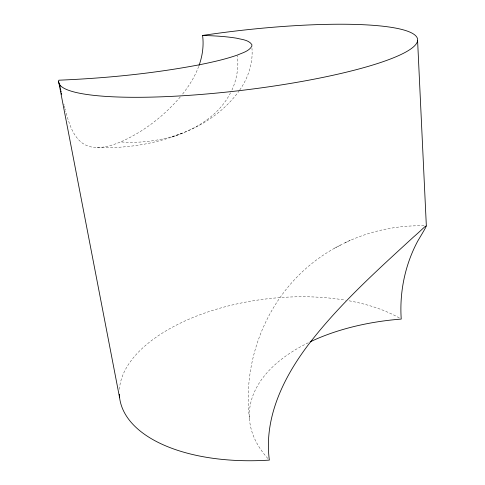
<?xml version="1.0" encoding="UTF-8"?>
<svg xmlns="http://www.w3.org/2000/svg" width="485" height="485" viewBox="0 0 485 485"><rect width="100%" height="100%" fill="white"/><g stroke="black" fill="none" stroke-linecap="round" stroke-linejoin="round"><path stroke-width="0.36" stroke-dasharray="2.42 1.82" d="M198.698 66.403C194.94 76.484 189.205 85.736 182.542 94.151M231.933 90.095C236.795 79.394 238.741 67.463 237.492 55.769M230.563 92.738C215.31 122.469 182.105 135.897 151.162 142.778C133.054 146.791 114.393 148.198 95.878 147.495C91.047 147.325 86.191 145.918 82.256 143.051C72.229 135.394 68.846 122.414 65.536 110.859M239.742 90.016C248.168 77.927 253.146 63.147 251.97 48.33M239.378 90.598C212.782 127.361 165.227 145.348 120.68 141.905C112.835 145.154 104.457 147.779 95.878 147.495M180.293 96.915C164.003 115.945 143.663 131.793 120.68 141.905M424.036 225.834C384.356 224.761 344.568 237.941 313.292 262.373C266.756 298.778 242.367 359.997 249.435 418.464M334.498 248.162L340.615 245.119M345.023 242.888L350.231 240.287M171.769 137.097L181.808 133.46M65.045 108.961L65.293 109.913M64.802 107.997L64.317 106.021M63.832 104.002L64.075 105.021M119.395 389.358A157.601 80.413 -6.8 0 1 345.466 300.173M349.133 300.815A157.601 80.413 -6.8 0 1 400.016 318.366M267.872 458.495A178.25 97.612 0.3 0 1 308.836 342.489"/><path stroke-width="0.73" d="M310.145 341.858A178.25 97.612 0.3 0 1 401.228 319.075C399.404 292.219 404.999 264.871 417.724 241.112C431.353 218.183 427.267 225.24 413.438 237.08C378.136 269.466 342.307 301.7 312.504 339.403C285.653 373.195 263.446 415.645 269.351 460.101A157.601 80.413 -6.8 0 1 119.31 394.257M199.044 65.451C202.481 55.896 203.936 45.548 202.578 35.447A180.735 29.828 -6.8 0 1 416.391 36.563A180.735 29.828 -6.8 0 1 244.658 90.022A180.735 29.828 -6.8 0 1 58.818 80.201C105.936 78.23 153.017 73.587 199.371 64.784C212.212 62.177 225.064 59.364 237.456 55.035C242.5 52.792 248.938 51.307 251.867 46.178L251.842 44.559C248.538 39.776 241.815 39.57 236.662 38.212C225.398 36.357 213.976 35.793 202.578 35.447M61.425 93.181L61.668 94.308M60.952 90.895L61.189 92.041M60.473 88.573L60.71 89.737M60.237 87.403L59.528 83.838M58.636 81.553L119.601 397.748M417.597 40.57L426.351 226.058"/></g></svg>
